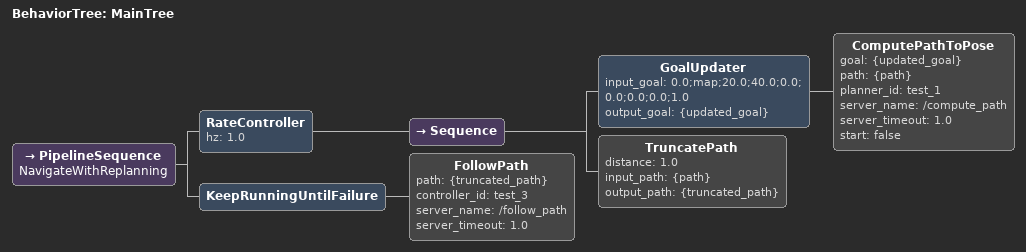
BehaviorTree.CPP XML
<!--
  This Behavior Tree follows a dynamic pose
-->

<root main_tree_to_execute="MainTree">
  <BehaviorTree ID="MainTree">
    <PipelineSequence name="NavigateWithReplanning">
      <RateController hz="1.0">
        <Sequence>
          <GoalUpdater input_goal="0.0;map;20.0;40.0;0.0;0.0;0.0;0.0;1.0" output_goal="{updated_goal}" >
            <ComputePathToPose goal="{updated_goal}" path="{path}" planner_id="test_1" server_name="/compute_path" server_timeout="1.0" start="false"/>
          </GoalUpdater>
         <TruncatePath distance="1.0" input_path="{path}" output_path="{truncated_path}"/>
        </Sequence>
      </RateController>
      <KeepRunningUntilFailure>
        <FollowPath path="{truncated_path}" controller_id="test_3" server_name="/follow_path"  server_timeout="1.0"/>
      </KeepRunningUntilFailure>
    </PipelineSequence>
  </BehaviorTree>
</root>
